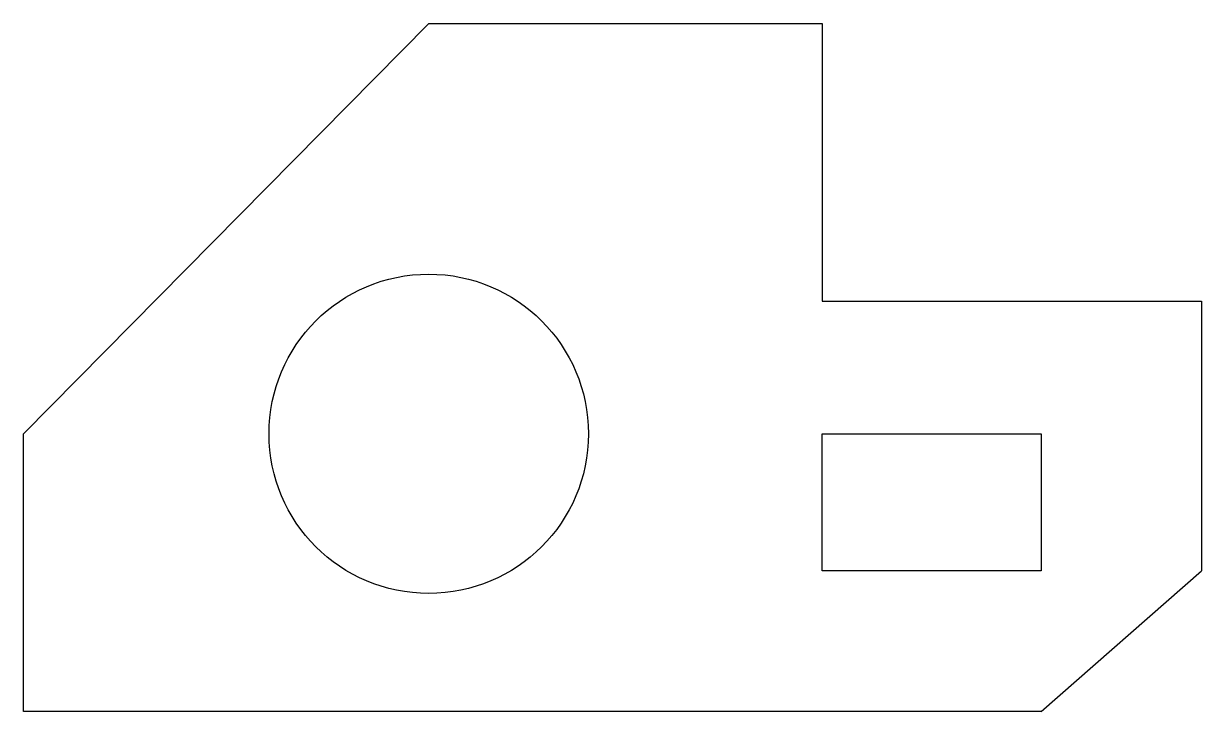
# Model space of a CAD drawing. Header units: millimetres. Extents: x 157 to 379, y 120 to 249.
import ezdxf

# ---------------------------------------------------------------- set-up
doc = ezdxf.new("R2010")
doc.units = ezdxf.units.MM
doc.header["$LTSCALE"] = 0.6
doc.layers.add('粗实线', color=7, linetype='Continuous')

msp = doc.modelspace()

# ---------------------------------------------------------------- linework, layer by layer
at = {"layer": '粗实线'}
for p, q in [((157.35, 172.27), (233.45, 249.36)), ((233.45, 249.36), (307.38, 249.36)), ((307.38, 249.36), (307.38, 197.22)), ((307.38, 197.22), (378.59, 197.22)), ((378.59, 197.22), (378.59, 146.54)), ((157.35, 120.1), (157.35, 172.27)), ((348.47, 120.1), (378.59, 146.54)), ((348.47, 120.1), (157.35, 120.1))]:
    msp.add_line(p, q, dxfattribs=at)
msp.add_lwpolyline([(307.38, 172.27), (348.47, 172.27), (348.47, 146.54), (307.38, 146.54)], close=True, dxfattribs=at)
msp.add_circle((233.45, 172.27), 30, dxfattribs=at)

doc.saveas('drawing.dxf')
